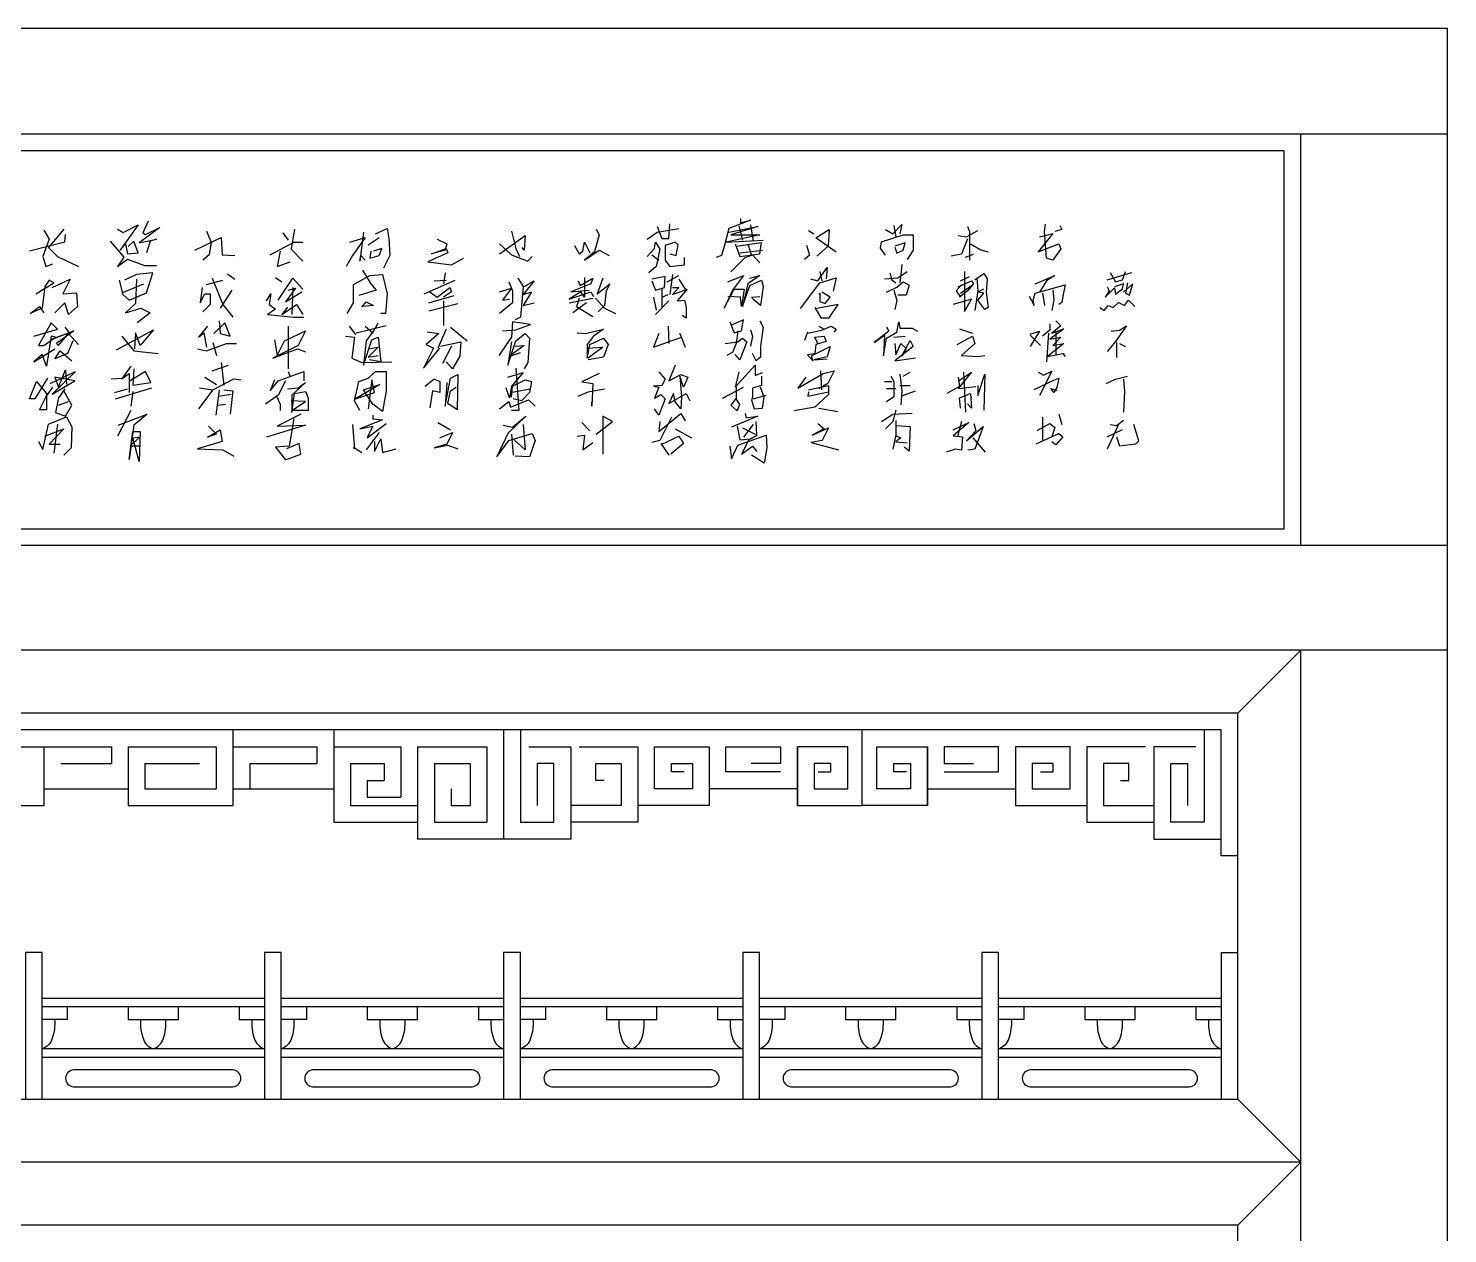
# Model space of a CAD drawing. Extents: x 1185 to 5185, y 570 to 4070.
# Drawn here: x 3776 to 5185, y 2874 to 4070 of the extents above; entities that cross this region are included whole.
import ezdxf

# ---------------------------------------------------------------- set-up
doc = ezdxf.new("R2010")
doc.units = 0
doc.header["$MEASUREMENT"] = 0
for name, color, linetype in [('3', 3, 'CONTINUOUS'), ('4', 4, 'CONTINUOUS'), ('7', 7, 'CONTINUOUS')]:
    doc.layers.add(name, color=color, linetype=linetype)

msp = doc.modelspace()

# ---------------------------------------------------------------- linework, layer by layer
at = {"layer": '3'}
for p, q in [((3978.7, 3374), (3978.7, 3299)), ((4078.7, 3374), (4078.7, 3282.4)), ((4247.4, 3374), (4247.4, 3265.7)), ((3732.9, 3357.3), (3857.9, 3357.3)), ((3857.9, 3357.3), (3857.9, 3340.7)), ((3874.5, 3357.3), (3874.5, 3299)), ((3874.5, 3357.3), (3962, 3357.3)), ((3962, 3357.3), (3962, 3315.7)), ((3978.7, 3357.3), (4062, 3357.3)), ((4062, 3357.3), (4062, 3340.7)), ((4078.7, 3357.3), (4145.3, 3357.3)), ((4145.3, 3357.3), (4145.3, 3307.3)), ((4162, 3357.3), (4230.8, 3357.3)), ((4162, 3357.3), (4162, 3265.7)), ((4230.8, 3357.3), (4230.8, 3282.4)), ((4397.4, 3357.3), (4451.6, 3357.3)), ((4397.4, 3315.7), (4397.4, 3357.3)), ((4451.6, 3357.3), (4451.6, 3299)), ((4755.7, 3357.3), (4755.7, 3299)), ((4809.9, 3357.3), (4755.7, 3357.3)), ((4809.9, 3315.7), (4809.9, 3357.3)), ((3807.9, 3340.7), (3857.9, 3340.7)), ((3891.2, 3340.7), (3891.2, 3315.7)), ((3891.2, 3340.7), (3945.4, 3340.7)), ((3995.4, 3340.7), (4062, 3340.7)), ((3995.4, 3340.7), (3995.4, 3315.7)), ((4095.3, 3340.7), (4095.3, 3299)), ((4095.3, 3340.7), (4128.7, 3340.7)), ((4128.7, 3340.7), (4128.7, 3324)), ((4178.7, 3340.7), (4214.1, 3340.7)), ((4178.7, 3340.7), (4178.7, 3282.4)), ((4214.1, 3340.7), (4214.1, 3299)), ((4414.1, 3340.7), (4434.9, 3340.7)), ((4414.1, 3332.3), (4414.1, 3340.7)), ((4434.9, 3340.7), (4434.9, 3315.7)), ((4772.4, 3340.7), (4772.4, 3315.7)), ((4793.2, 3340.7), (4772.4, 3340.7)), ((4793.2, 3332.3), (4793.2, 3340.7)), ((4426.6, 3332.3), (4414.1, 3332.3)), ((4780.7, 3332.3), (4793.2, 3332.3)), ((3791.2, 3315.7), (3874.5, 3315.7)), ((3891.2, 3315.7), (3962, 3315.7)), ((3978.7, 3315.7), (4078.7, 3315.7)), ((4112, 3324), (4112, 3307.3)), ((4112, 3324), (4128.7, 3324)), ((4195.3, 3315.7), (4195.3, 3299)), ((4434.9, 3315.7), (4397.4, 3315.7)), ((4539.1, 3315.7), (4451.6, 3315.7)), ((4668.2, 3315.7), (4755.7, 3315.7)), ((4772.4, 3315.7), (4809.9, 3315.7)), ((3874.5, 3299), (3978.7, 3299)), ((4095.3, 3299), (4162, 3299)), ((4112, 3307.3), (4145.3, 3307.3)), ((4195.3, 3299), (4214.1, 3299)), ((4451.6, 3299), (4380.7, 3299)), ((4755.7, 3299), (4826.5, 3299)), ((4178.7, 3282.4), (4230.8, 3282.4)), ((4009.9, 3099), (3789.1, 3099)), ((4247.4, 3099), (4026.6, 3099)), ((4484.9, 3099), (4264.1, 3099)), ((4722.4, 3099), (4501.6, 3099)), ((4959.9, 3099), (4739, 3099)), ((4009.9, 3057.4), (3789.1, 3057.4)), ((4009.9, 3049), (3789.1, 3049)), ((4247.4, 3057.4), (4026.6, 3057.4)), ((4247.4, 3049), (4026.6, 3049)), ((4484.9, 3057.4), (4264.1, 3057.4)), ((4484.9, 3049), (4264.1, 3049)), ((4722.4, 3057.4), (4501.6, 3057.4)), ((4722.4, 3049), (4501.6, 3049)), ((4959.9, 3057.4), (4739, 3057.4)), ((4959.9, 3049), (4739, 3049))]:
    msp.add_line(p, q, dxfattribs=at)
msp.add_lwpolyline([(1347.6, 3573.8), (5022.4, 3573.8), (5022.4, 3948.8), (1347.6, 3948.8)], close=True, dxfattribs=at)
for points in [[(3894.5, 3879.2), (3889.1, 3867.5), (3891.8, 3865.7), (3906.2, 3872.9), (3885.5, 3857.6), (3902.6, 3861.2), (3896.3, 3859.4), (3892.7, 3847.7)], [(4399.9, 3873.7), (4404.4, 3862), (4411.6, 3862), (4412.5, 3876.4)], [(4482.8, 3881.8), (4482.8, 3877.3), (4492.7, 3880), (4471, 3871.9), (4466.5, 3853.9), (4463.8, 3844.9), (4458.4, 3843.1)], [(4626.7, 3870.7), (4633.9, 3866.6), (4643, 3875.8), (4641, 3866.6)], [(4779.5, 3863.7), (4792.7, 3866.8), (4778.4, 3848.5), (4798.8, 3856.6), (4800.9, 3851.5), (4792.7, 3840.3), (4786.6, 3842.3), (4784.6, 3868.8), (4785.6, 3876)], [(3776.5, 3849.5), (3811.6, 3858.5), (3812.5, 3865.7)], [(3790.9, 3870.2), (3796.3, 3861.2), (3790, 3844.1), (3792.7, 3834.2), (3799.9, 3836.9)], [(3810.7, 3871.1), (3795.4, 3853.1), (3804.4, 3844.1), (3825.2, 3834.2)], [(3863.9, 3871.1), (3870.2, 3867.5)], [(3871.1, 3868.4), (3884.6, 3875.6), (3866.6, 3850.4), (3872, 3856.7), (3873.8, 3846.8), (3884.6, 3847.7), (3880.1, 3859.4), (3874.7, 3854)], [(3940.8, 3850.3), (3966.9, 3862.9), (3967.8, 3845.8), (3980.4, 3844.9)], [(3952.5, 3869.2), (3957, 3858.4), (3955.2, 3845.8), (3948.9, 3840.4)], [(4028.2, 3867.4), (4033.6, 3860.2)], [(4039.9, 3871), (4036.3, 3851.2), (4048, 3839.5)], [(4094.8, 3858.4), (4110.1, 3862.9), (4097.5, 3844.9), (4091.2, 3834.1)], [(4108.3, 3868.3), (4104.7, 3839.5), (4105.6, 3844.9), (4110.1, 3840.4)], [(4112.8, 3855.7), (4123.7, 3862.9)], [(4120.1, 3866.5), (4131.8, 3871.9), (4133.6, 3862), (4134.5, 3844.9), (4128.2, 3832.3)], [(4243.5, 3846.7), (4268.7, 3864.7), (4267.8, 3850.3), (4266, 3853)], [(4255.2, 3869.2), (4259.7, 3852.1), (4263.3, 3844)], [(4339.5, 3871), (4342.2, 3865.6), (4337.7, 3848.5), (4327.8, 3840.4), (4342.2, 3850.3), (4352.1, 3844.9)], [(4390, 3861.1), (4399.9, 3868.3), (4421.5, 3871.9)], [(4471, 3868.3), (4499.9, 3873.7), (4472.9, 3865.6), (4501.7, 3865.6), (4468.3, 3858.4), (4505.3, 3860.2)], [(4481, 3874.6), (4484.6, 3860.2)], [(4492.7, 3875.5), (4495.4, 3859.3)], [(4550.3, 3869.7), (4555.4, 3866.6)], [(4577.8, 3848.3), (4557.4, 3862.6), (4570.7, 3870.7), (4569.7, 3854.4), (4558.4, 3844.2)], [(4626.7, 3845.3), (4621.6, 3852.4), (4622.7, 3858.5), (4644.1, 3865.6), (4654.2, 3865.6), (4654.2, 3850.3), (4648.1, 3841.2)], [(4634.9, 3874.8), (4636.9, 3863.6)], [(4708.1, 3861.7), (4702, 3846.4), (4691.8, 3844.4)], [(4698.9, 3864.7), (4707.1, 3863.7), (4718.3, 3869.8)], [(4708.1, 3873.9), (4710.2, 3868.8), (4710.2, 3840.3)], [(4799.8, 3874.9), (4801.9, 3870.9), (4794.7, 3868.8)], [(3856.7, 3859.4), (3870.2, 3843.2), (3863.9, 3834.2), (3873.8, 3841.4), (3890.9, 3835.1), (3902.6, 3835.1)], [(4015.5, 3845.8), (4039, 3858.4), (4048, 3858.4)], [(4025.4, 3849.4), (4022.7, 3834.1), (4035.4, 3838.6)], [(4115.6, 3849.4), (4114.7, 3842.2), (4123.7, 3844.9), (4126.4, 3852.1), (4118.3, 3849.4)], [(4181.3, 3861.1), (4191.2, 3856.6), (4189.4, 3850.3), (4175.9, 3846.7), (4190.3, 3852.1), (4192.1, 3847.6), (4172.3, 3838.6), (4195.7, 3835.9), (4207.5, 3842.2)], [(4243.5, 3856.6), (4255.2, 3845.8), (4271.4, 3839.5), (4275.9, 3844)], [(4317.9, 3854.8), (4322.4, 3846.7), (4326, 3849.4), (4327.8, 3858.4), (4333.2, 3847.6)], [(4390, 3844), (4397.2, 3852.1), (4398.1, 3858.4), (4402.6, 3851.2), (4399, 3834.1), (4391.8, 3827.8)], [(4412.5, 3846.7), (4418.8, 3844.9), (4420.6, 3855.7), (4417.9, 3858.4), (4408, 3854.8), (4408, 3840.4), (4412.5, 3834.1), (4426.9, 3835.9), (4426.9, 3843.1)], [(4477.4, 3856.6), (4481.9, 3844), (4501.7, 3846.7), (4503.5, 3857.5), (4478.3, 3853.9)], [(4481.9, 3847.6), (4504.4, 3850.3)], [(4490, 3856.6), (4493.6, 3844.9)], [(4548.3, 3855.4), (4551.3, 3845.3), (4546.2, 3841.2)], [(4635.9, 3853.4), (4637.9, 3847.3), (4644.1, 3850.3), (4646.1, 3857.5), (4635.9, 3854.4)], [(4711.2, 3856.6), (4721.4, 3850.5), (4728.5, 3848.5)], [(4394.5, 3845.8), (4401.7, 3840.4)], [(4472.9, 3828.7), (4487.3, 3843.1), (4494.5, 3845.8), (4501.7, 3837.7)], [(4643, 3836.1), (4642, 3825.9), (4641, 3817.8)], [(4706.1, 3843.4), (4714.2, 3846.4)], [(3782.8, 3807.1), (3800.8, 3817.9), (3796.3, 3820.6), (3791.8, 3814.3), (3789.1, 3792.7), (3777.4, 3787.3), (3786.4, 3794.5), (3790.9, 3788.2)], [(3799, 3813.4), (3817, 3821.5), (3809.8, 3807.1), (3823.3, 3808), (3824.3, 3794.5), (3815.2, 3786.4), (3811.6, 3798.1), (3801.7, 3788.2)], [(3865.7, 3820.6), (3869.3, 3806.2), (3875.6, 3800.8), (3892.7, 3808), (3899, 3827.8), (3882.8, 3826), (3871.1, 3820.6)], [(3882.8, 3821.5), (3881.9, 3797.2), (3872, 3788.2), (3887.3, 3792.7), (3896.3, 3788.2), (3883.7, 3778.3)], [(3952.5, 3816.1), (3968.7, 3820.6)], [(3957.9, 3822.4), (3968.7, 3796.3), (3978.6, 3783.7)], [(3973.2, 3826.9), (3980.4, 3821.5)], [(4020.9, 3823.3), (4027.3, 3818.8)], [(4023.6, 3800.8), (4038.1, 3822.4), (4048, 3811.6)], [(4092.1, 3787.3), (4098.4, 3798.1), (4098.4, 3816.1), (4114.7, 3825.1), (4127.3, 3826), (4131.8, 3807.1), (4130, 3787.3), (4125.5, 3787.3)], [(4107.4, 3830.5), (4115.6, 3817), (4121, 3810.7), (4103.8, 3805.3)], [(4168.7, 3807.1), (4199.3, 3820.6)], [(4178.6, 3819.7), (4190.3, 3820.6)], [(4189.4, 3827.8), (4187.6, 3817)], [(4261.5, 3822.4), (4266.9, 3814.3), (4264.2, 3783.7), (4258.8, 3781)], [(4267.8, 3814.3), (4277.7, 3819.7), (4266.9, 3806.2), (4275, 3808.9), (4266.9, 3795.4), (4277.7, 3798.1)], [(4327.8, 3823.3), (4327.8, 3803.5), (4324.2, 3808.9), (4312.5, 3801.7), (4334.1, 3808.9), (4336.8, 3804.4)], [(4321.5, 3819.7), (4323.3, 3815.2), (4335.9, 3822.4), (4334.1, 3817), (4314.3, 3808.9), (4332.3, 3810.7)], [(4345.8, 3822.4), (4340.4, 3807.1), (4353, 3817), (4349.4, 3809.8), (4347.6, 3795.4), (4341.3, 3789.1)], [(4394.5, 3819.7), (4398.1, 3810.7), (4407.1, 3813.4), (4408, 3824.2), (4394.5, 3821.5)], [(4409.8, 3818.8), (4421.5, 3825.1)], [(4415.2, 3826), (4412.5, 3806.2)], [(4421.5, 3821.5), (4427.8, 3811.6)], [(4470.1, 3818.8), (4485.5, 3825.1), (4474.7, 3810.7), (4466.5, 3792.7), (4476.5, 3811.6), (4486.4, 3811.6), (4483.7, 3794.5), (4482.8, 3803.5), (4470.1, 3804.4)], [(4491.8, 3822.4), (4501.7, 3825.1), (4490, 3817), (4484.6, 3794.5), (4491.8, 3815.2), (4503.5, 3820.6), (4505.3, 3814.3), (4502.6, 3795.4), (4496.3, 3800.8), (4493.6, 3803.5), (4501.7, 3804.4)], [(4542.1, 3792.3), (4561.5, 3817.8), (4577.8, 3822.9), (4574.8, 3809.6)], [(4552.3, 3821.8), (4559.5, 3819.8), (4568.6, 3833), (4567.6, 3821.8)], [(4561.5, 3829), (4563.5, 3819.8)], [(4625.7, 3821.8), (4639, 3822.9), (4648.1, 3829)], [(4630.8, 3827.9), (4632.8, 3820.8), (4636.9, 3817.8)], [(4705.1, 3829.1), (4705.1, 3789.4), (4712.2, 3801.6), (4693.8, 3796.5)], [(4698.9, 3813.8), (4712.2, 3819.9), (4714.2, 3816.9), (4708.1, 3809.8), (4700, 3803.6)], [(4701, 3819.9), (4710.2, 3824)], [(4715.3, 3821), (4724.4, 3827.1), (4727.5, 3822), (4726.5, 3808.7), (4728.5, 3793.5), (4725.4, 3791.4), (4718.3, 3800.6), (4724.4, 3807.7), (4718.3, 3808.7), (4724.4, 3811.8)], [(4717.3, 3823), (4718.3, 3809.8), (4715.3, 3790.4)], [(4775.4, 3816.9), (4794.7, 3825), (4786.6, 3819.9), (4779.5, 3808.7)], [(4846.7, 3821), (4871.2, 3828.1)], [(4849.8, 3828.1), (4854.9, 3818.9), (4862, 3821), (4865.1, 3829.1)], [(3868.4, 3808), (3890, 3817)], [(3948, 3813.4), (3946.2, 3798.1), (3950.7, 3807.1), (3956.1, 3807.1), (3956.1, 3796.3), (3948.9, 3789.1)], [(3977.7, 3810.7), (3966, 3792.7)], [(4011.9, 3799.9), (4016.4, 3807.1), (4014.6, 3796.3), (4020.9, 3791.8), (4012.8, 3786.4), (4039, 3783.7), (4048.9, 3783.7)], [(4033.6, 3810.7), (4040.8, 3812.5), (4030.9, 3799), (4047.1, 3808.9)], [(4038.1, 3813.4), (4037.2, 3786.4)], [(4173.2, 3798.1), (4198.4, 3805.3)], [(4174.1, 3808.9), (4181.3, 3803.5), (4193.9, 3813.4), (4195.7, 3808.9), (4187.6, 3803.5)], [(4252.5, 3818.8), (4256.1, 3809.8), (4256.1, 3798.1), (4243.5, 3787.3)], [(4243.5, 3808.9), (4255.2, 3812.5), (4246.2, 3800.8), (4253.4, 3801.7)], [(4404.4, 3811.6), (4404.4, 3792.7)], [(4404.4, 3803.5), (4410.7, 3806.2)], [(4415.2, 3813.4), (4421.5, 3813.4), (4415.2, 3806.2), (4429.6, 3811.6), (4419.7, 3799.9), (4426.9, 3800.8), (4428.7, 3793.6), (4428.7, 3782.8), (4425.1, 3785.5)], [(4560.5, 3806.6), (4561.5, 3807.6), (4561.5, 3799.4), (4566.6, 3797.4), (4571.7, 3803.5), (4563.5, 3808.6)], [(4627.7, 3808.6), (4637.9, 3813.7), (4644.1, 3818.8), (4650.2, 3815.7), (4647.1, 3805.5), (4639, 3805.5)], [(4634.9, 3810.6), (4637.9, 3800.4), (4635.9, 3791.3)], [(4702, 3815.9), (4696.9, 3809.8), (4701, 3803.6)], [(4701, 3807.7), (4713.2, 3815.9)], [(4769.3, 3804.7), (4774.4, 3795.5), (4773.3, 3800.6), (4775.4, 3807.7), (4804.9, 3815.9), (4802.9, 3804.7), (4801.9, 3798.5), (4798.8, 3796.5)], [(4782.5, 3807.7), (4784.6, 3795.5)], [(4792.7, 3810.8), (4793.7, 3800.6), (4791.7, 3790.4)], [(4846.7, 3813.8), (4848.8, 3809.8), (4844.7, 3803.6), (4853.9, 3812.8), (4854.9, 3806.7), (4862, 3811.8), (4863, 3816.9), (4853.9, 3813.8)], [(4867.1, 3817.9), (4865.1, 3807.7), (4869.1, 3805.7), (4872.2, 3816.9), (4863, 3808.7)], [(4032.7, 3793.6), (4027.3, 3786.4), (4041.7, 3796.3)], [(4041.7, 3796.3), (4048, 3786.4)], [(4106.5, 3793.6), (4111, 3799), (4118.3, 3795.4), (4107.4, 3794.5)], [(4173.2, 3790), (4202.1, 3797.2)], [(4187.6, 3799.9), (4187.6, 3775.6)], [(4312.5, 3798.1), (4335.9, 3802.6)], [(4329.6, 3798.1), (4316.1, 3788.2)], [(4322.4, 3802.6), (4319.7, 3794.5), (4335.9, 3784.6)], [(4338.6, 3802.6), (4347.6, 3792.7), (4358.4, 3787.3)], [(4396.3, 3803.5), (4399, 3790.9)], [(4398.1, 3786.4), (4411.6, 3799.9)], [(4556.4, 3793.3), (4562.5, 3783.1), (4570.7, 3783.1), (4579.8, 3796.4), (4558.4, 3792.3)], [(4839.6, 3793.5), (4843.7, 3790.4), (4847.7, 3795.5), (4852.8, 3793.5), (4857.9, 3798.5), (4864.1, 3795.5), (4868.1, 3800.6), (4874.2, 3794.5)], [(3781, 3764.8), (3804.4, 3772), (3798.1, 3778.3), (3785.5, 3755.8), (3790.9, 3755.8), (3802.6, 3763.9), (3798.1, 3764.8), (3793.6, 3735.1), (3789.1, 3746.8), (3781, 3739.6), (3801.7, 3752.2)], [(3965.1, 3780.1), (3966, 3767.5), (3975.9, 3764.8), (3970.5, 3778.3), (3959.7, 3767.5)], [(4110.1, 3774.7), (4117.4, 3768.4), (4122.8, 3778.3)], [(4246.2, 3770.2), (4259.7, 3771.1), (4274.1, 3776.5), (4256.1, 3779.2), (4255.2, 3763.9), (4242.6, 3745.9)], [(4472, 3779.2), (4476.5, 3768.4), (4483.7, 3770.2), (4485.5, 3781), (4472.9, 3775.6)], [(4501.7, 3780.1), (4505.3, 3773.8), (4502.6, 3754.9), (4502.6, 3744.1), (4498.1, 3740.5), (4494.5, 3747.7)], [(4627.7, 3774), (4629.8, 3769.9), (4615.5, 3758.7), (4625.7, 3765.8), (4624.7, 3745.4), (4627.7, 3762.8), (4637.9, 3768.9), (4640, 3779.1), (4641, 3772.9), (4653.2, 3772.9), (4658.3, 3769.9)], [(4789.7, 3777.2), (4789.7, 3771), (4782.5, 3764.9)], [(4795.8, 3780.2), (4800.9, 3775.1), (4791.7, 3768), (4803.9, 3772.1), (4789.7, 3761.9), (4800.9, 3763.9), (4792.7, 3755.8), (4803.9, 3757.8), (4787.6, 3744.6), (4802.9, 3747.6), (4804.9, 3744.6)], [(3811.6, 3773.8), (3816.1, 3768.4), (3799, 3762.1), (3820.6, 3770.2), (3803.5, 3757.6), (3805.3, 3755.8), (3815.2, 3767.5), (3825.2, 3756.7)], [(3863, 3751.3), (3899.9, 3771.1), (3886.4, 3755.8), (3881.9, 3768.4), (3881, 3752.2)], [(3868.4, 3764.8), (3880.1, 3750.4), (3904.4, 3747.7)], [(3953.4, 3774.7), (3944.4, 3763.9), (3949.8, 3768.4), (3952.5, 3754)], [(4020, 3761.2), (4022.7, 3745.9), (4030, 3760.3), (4050.7, 3770.2), (4043.5, 3755.8), (4018.2, 3743.2), (4042.6, 3752.2), (4050.7, 3749.5)], [(4033.6, 3774.7), (4033.6, 3732.4)], [(4090.3, 3764.8), (4099.3, 3763.9), (4096.6, 3743.2), (4106.5, 3738.7), (4136.3, 3739.6)], [(4093.9, 3774.7), (4100.2, 3766.6)], [(4101.1, 3768.4), (4130.9, 3775.6)], [(4118.3, 3770.2), (4111, 3760.3), (4108.3, 3736), (4116.5, 3761.2), (4122.8, 3763.9), (4125.5, 3739.6), (4113.8, 3741.4)], [(4171.4, 3769.3), (4183.1, 3767.5), (4170.5, 3756.7), (4177.7, 3753.1), (4167.8, 3733.3), (4184, 3753.1)], [(4190.3, 3772), (4182.2, 3753.1)], [(4194.8, 3773.8), (4211.1, 3760.3)], [(4255.2, 3759.4), (4251.6, 3736), (4259.7, 3760.3), (4268.7, 3767.5), (4273.2, 3763), (4271.4, 3738.7), (4267.8, 3732.4)], [(4320.6, 3768.4), (4328.7, 3767.5), (4346.7, 3772), (4336.8, 3764.8), (4330.5, 3756.7), (4330.5, 3743.2), (4333.2, 3756.7), (4346.7, 3763), (4351.2, 3756.7), (4346.7, 3744.1), (4331.4, 3741.4)], [(4401.7, 3767.5), (4396.3, 3754), (4424.2, 3763.9), (4422.4, 3767.5), (4427.8, 3754)], [(4410.7, 3774.7), (4411.6, 3757.6)], [(4467.4, 3757.6), (4480.1, 3759.4), (4484.6, 3763), (4489.1, 3759.4), (4481.9, 3741.4), (4477.4, 3746.8)], [(4480.1, 3770.2), (4478.3, 3757.6), (4474.7, 3748.6), (4469.2, 3745.9)], [(4492.7, 3771.1), (4494.5, 3764.8), (4492.7, 3754.9)], [(4549.3, 3768.9), (4546.2, 3760.7)], [(4549.3, 3767.9), (4563.5, 3770.9), (4572.7, 3775), (4577.8, 3771.9), (4575.8, 3768.9)], [(4559.5, 3757.7), (4556.4, 3763.8), (4565.6, 3764.8), (4567.6, 3759.7), (4557.4, 3756.7), (4556.4, 3747.5), (4549.3, 3746.5), (4554.4, 3740.4), (4553.3, 3745.4), (4571.7, 3754.6), (4568.6, 3744.4), (4555.4, 3741.4), (4568.6, 3742.4)], [(4560.5, 3775), (4565.6, 3771.9)], [(4634.9, 3763.8), (4646.1, 3764.8)], [(4697.9, 3756.8), (4713.2, 3764.9), (4715.3, 3757.8), (4702, 3745.6), (4718.3, 3744.6), (4725.4, 3745.6)], [(4700, 3772.1), (4713.2, 3768)], [(4770.3, 3767), (4779.5, 3770), (4770.3, 3754.8)], [(4770.3, 3766), (4780.5, 3755.8)], [(4788.6, 3768), (4786.6, 3739.5)], [(4795.8, 3770), (4795.8, 3745.6)], [(4850.8, 3770), (4859, 3771), (4866.1, 3775.1), (4854.9, 3759.8), (4846.7, 3749.7)], [(3819.7, 3760.3), (3814.3, 3747.7), (3801.7, 3742.3), (3807.1, 3750.4), (3818.8, 3740.5)], [(3943.5, 3752.2), (3952.5, 3750.4), (3972.3, 3757.6), (3982.2, 3757.6)], [(3958.8, 3758.5), (3962.4, 3745.9)], [(4112.8, 3752.2), (4122.8, 3754), (4112.8, 3744.1), (4122.8, 3745.9)], [(4184.9, 3754.9), (4204.8, 3759.4), (4203.9, 3745), (4196.6, 3732.4), (4190.3, 3739.6)], [(4195.7, 3754.9), (4186.7, 3737.8)], [(4258.8, 3754.9), (4267.8, 3755.8), (4253.4, 3745), (4264.2, 3748.6)], [(4330.5, 3753.1), (4345.8, 3754), (4331.4, 3743.2)], [(4635.9, 3757.7), (4636.9, 3746.5), (4642, 3757.7), (4647.1, 3752.6), (4643, 3745.4), (4651.2, 3760.7), (4654.2, 3754.6), (4635.9, 3740.4), (4656.3, 3743.4)], [(4855.9, 3758.8), (4855.9, 3743.6)], [(4859, 3757.8), (4865.1, 3754.8)], [(3877.4, 3735.1), (3868.4, 3722.5), (3875.6, 3727.9), (3875.6, 3709)], [(3957.9, 3730.6), (3974.1, 3736)], [(3966.9, 3738.7), (3969.6, 3716.2)], [(4417.9, 3736), (4411.6, 3720.6), (4423.3, 3726.9), (4430.5, 3724.2), (4426, 3714.3), (4422.4, 3725.1), (4424.2, 3704.4), (4423.3, 3692.7), (4417.9, 3699.9), (4416.1, 3708), (4411.6, 3698.1), (4428.7, 3708), (4432.3, 3700.8)], [(4481, 3729.6), (4477.4, 3714.3), (4497.2, 3736), (4497.2, 3726), (4504.4, 3728.7)], [(3794.5, 3723.4), (3781.9, 3702.7), (3776.5, 3702.7), (3783.7, 3719.8), (3793.6, 3708.1), (3793.6, 3691.9), (3786.4, 3691.9), (3792.7, 3704.5), (3799.9, 3714.4)], [(3797.2, 3718), (3822.4, 3729.7), (3799, 3707.2), (3821.5, 3720.7), (3801.7, 3724.3), (3805.3, 3714.4), (3812.5, 3731.5), (3813.4, 3717.1)], [(3857.6, 3722.5), (3869.3, 3723.4)], [(3880.1, 3732.4), (3879.2, 3716.2), (3897.2, 3718.9), (3891.8, 3729.7), (3875.6, 3719.8)], [(3945.3, 3713.5), (3958.8, 3711.7), (3979.5, 3722.5), (3986.7, 3721.6)], [(3950.7, 3724.3), (3962.4, 3717.1)], [(4030.9, 3720.7), (4023.6, 3706.3), (4011, 3697.3)], [(4020, 3721.6), (4015.5, 3710.8), (4023.6, 3720.7), (4048.9, 3729.7), (4048.9, 3720.7)], [(4033.6, 3729.7), (4035.4, 3725.2)], [(4104.7, 3691), (4099.3, 3700.9), (4103.8, 3719.8), (4112.8, 3723.4), (4120.1, 3729.7), (4130.9, 3729.7), (4130.9, 3710.8), (4127.3, 3690.1), (4117.4, 3697.3), (4108.3, 3711.7), (4124.6, 3717.1), (4100.2, 3702.7), (4119.2, 3709), (4116.5, 3721.6), (4112.8, 3692.8)], [(4169.6, 3715.3), (4178.6, 3722.5), (4184, 3719.8), (4184, 3709), (4176.8, 3710.8), (4174.1, 3693.7)], [(4191.2, 3718.9), (4189.4, 3695.5), (4194.8, 3723.4), (4202.1, 3727), (4201.2, 3691.9), (4192.1, 3698.2), (4194.8, 3710.8), (4200.3, 3714.4)], [(4251.6, 3724.3), (4266.9, 3728.8), (4255.2, 3715.3), (4253.4, 3703.6), (4249.8, 3713.5)], [(4259.7, 3733.3), (4262.4, 3691), (4255.2, 3691)], [(4255.2, 3704.5), (4256.1, 3715.3), (4268.7, 3721.6), (4275, 3719.8), (4273.2, 3709), (4265.1, 3700.9), (4257, 3702.7)], [(4342.2, 3727.8), (4325.1, 3719.7), (4335.9, 3717.9), (4335, 3695.4), (4335, 3699.9)], [(4401.7, 3729.6), (4408, 3722.4), (4404.4, 3716.1), (4396.3, 3715.2), (4401.7, 3714.3), (4397.2, 3703.5), (4403.5, 3707.1), (4408, 3702.6), (4401.7, 3686.4), (4397.2, 3692.7)], [(4503.5, 3725.1), (4503.5, 3716.1), (4494.5, 3713.4), (4494.5, 3704.4), (4493.6, 3701.7), (4496.3, 3692.7), (4504.4, 3693.6), (4506.2, 3704.4), (4502.6, 3714.3)], [(4547.6, 3724.2), (4539.5, 3713.4), (4564.8, 3727.8), (4575.6, 3730.5), (4569.3, 3717.9), (4560.3, 3712.5)], [(4562.1, 3730.5), (4563, 3711.6)], [(4631.8, 3725.1), (4634.9, 3720), (4634.9, 3704.7), (4627.7, 3699.6)], [(4641, 3727.1), (4643, 3710.8), (4642, 3696.6)], [(4644.1, 3725.1), (4651.2, 3729.2)], [(4698.9, 3724.2), (4700, 3715), (4687.7, 3707.9)], [(4700, 3721.1), (4712.2, 3729.3), (4698.9, 3713), (4716.3, 3715)], [(4704, 3729.3), (4706.1, 3689.6)], [(4718.3, 3716.1), (4718.3, 3705.9), (4725.4, 3727.3), (4724.4, 3691.6)], [(4774.4, 3712), (4793.7, 3721.1), (4798.8, 3723.2), (4796.8, 3714), (4793.7, 3708.9), (4790.7, 3713), (4796.8, 3711)], [(4778.4, 3729.3), (4783.5, 3726.2), (4791.7, 3730.3), (4779.5, 3705.9)], [(4845.7, 3718.1), (4854.9, 3722.2), (4867.1, 3725.2)], [(4863, 3722.2), (4864.1, 3709.9), (4863, 3689.6)], [(3811.6, 3712.6), (3805.3, 3703.6), (3802.6, 3689.2), (3812.5, 3685.6), (3818.8, 3696.4), (3810.7, 3710.8)], [(3861.2, 3709), (3873.8, 3712.6)], [(3862.1, 3702.7), (3898.1, 3713.5)], [(3879.2, 3709.9), (3877.4, 3695.5)], [(3958.8, 3711.7), (3944.4, 3692.8)], [(3965.1, 3711.7), (3961.5, 3686.5)], [(3964.2, 3705.4), (3976.8, 3707.2)], [(3969.6, 3711.7), (3978.6, 3710.8), (3975.9, 3687.4)], [(4032.7, 3712.6), (4043.5, 3713.5), (4050.7, 3718.9), (4037.2, 3706.3), (4037.2, 3689.2), (4039.9, 3708.1), (4050.7, 3709.9), (4053.4, 3703.6), (4053.4, 3691), (4037.2, 3691), (4050.7, 3700), (4036.3, 3700.9)], [(4254.3, 3709), (4274.1, 3712.6)], [(4321.5, 3705.3), (4331.4, 3709.8), (4347.6, 3712.5)], [(4464.7, 3703.5), (4485.5, 3714.3)], [(4478.3, 3714.3), (4478.3, 3703.5), (4472.9, 3696.3), (4479.2, 3690.9), (4481.9, 3697.2), (4478.3, 3702.6)], [(4550.3, 3711.6), (4570.2, 3716.1), (4570.2, 3707.1), (4556.6, 3694.5), (4535.9, 3690.9)], [(4550.3, 3709.8), (4549.4, 3705.3), (4570.2, 3709.8)], [(4625.7, 3720), (4632.8, 3720)], [(4627.7, 3712.9), (4636.9, 3712.9)], [(4641, 3715.9), (4651.2, 3715.9)], [(4643, 3705.7), (4656.3, 3710.8)], [(4701, 3693.6), (4700, 3703.8), (4711.2, 3707.9), (4712.2, 3693.6), (4708.1, 3697.7)], [(3805.3, 3696.4), (3815.2, 3700)], [(3963.3, 3696.4), (3971.4, 3697.3)], [(4021.8, 3705.4), (4025.4, 3697.3), (4025.4, 3691)], [(4243.5, 3692.8), (4252.5, 3700), (4254.3, 3694.6), (4272.3, 3701.8), (4278.6, 3695.5)], [(4495.4, 3702.6), (4508, 3706.2)], [(4560.3, 3693.6), (4579.2, 3690)], [(3785.5, 3660.4), (3790, 3652.3), (3795.4, 3677.5), (3813.4, 3684.7), (3818.8, 3674.8), (3817.9, 3654.1), (3810.7, 3646.9)], [(3877.4, 3691), (3863.9, 3665.8)], [(3864.8, 3676.6), (3893.6, 3687.4), (3880.1, 3676.6), (3875.6, 3642.4), (3879.2, 3670.3), (3886.4, 3670.3), (3885.5, 3640.6), (3879.2, 3664), (3886.4, 3664.9), (3876.5, 3655.9), (3886.4, 3655.9)], [(4046.2, 3687.4), (4022.7, 3675.6), (4050.7, 3676.5), (4011.9, 3664.8)], [(4039, 3682.9), (4034.5, 3655.8), (4020.9, 3654.9), (4030.9, 3642.3), (4046.2, 3647.7), (4044.4, 3658.5), (4031.8, 3653.1)], [(4117.4, 3686.5), (4117.4, 3682.9), (4127.3, 3681.9), (4104.7, 3672.9), (4117.4, 3675.6), (4111.9, 3663.9), (4130.9, 3678.3)], [(4182.2, 3679.2), (4194.8, 3672)], [(4247.1, 3676.5), (4256.1, 3674.7), (4269.6, 3685.6), (4251.6, 3668.4), (4240.8, 3645), (4252.5, 3661.2), (4275.9, 3668.4), (4278.6, 3661.2), (4273.2, 3645), (4258.8, 3645.9)], [(4325.1, 3679.2), (4333.2, 3671.1)], [(4339.5, 3667.5), (4355.7, 3680.1), (4345.8, 3685.5), (4345.8, 3647.7)], [(4414.3, 3684.6), (4402.6, 3661.2), (4394.5, 3659.4)], [(4402.6, 3680.1), (4401.7, 3670.2), (4423.3, 3688.2), (4427.8, 3681)], [(4487.3, 3688.2), (4488.2, 3683.7), (4499.9, 3685.5), (4473.8, 3674.7)], [(4479.2, 3675.6), (4481.9, 3662.1), (4492.7, 3663), (4499, 3666.6), (4498.1, 3680.1)], [(4622.7, 3680.3), (4633.9, 3687.4), (4653.2, 3688.4)], [(4636.9, 3691.5), (4633.9, 3680.3), (4626.7, 3673.1)], [(4636.9, 3681.3), (4636.9, 3667), (4633.9, 3652.8)], [(4694, 3672.1), (4709.3, 3679.2), (4694, 3666), (4703.2, 3665), (4702.1, 3651.7), (4696, 3652.8), (4686.9, 3649.7)], [(4702.1, 3680.3), (4698.1, 3665)], [(4777.4, 3671.2), (4789.7, 3678.4), (4794.7, 3674.3), (4791.7, 3665.1)], [(4782.5, 3684.5), (4782.5, 3661.1)], [(4798.8, 3687.5), (4801.9, 3677.4)], [(4849.8, 3677.4), (4855.9, 3676.3), (4863, 3681.4)], [(3791.8, 3665.8), (3810.7, 3673), (3796.3, 3657.7), (3807.1, 3657.7)], [(3804.4, 3677.5), (3800.8, 3648.7)], [(3954.3, 3675.6), (3962.4, 3667.5), (3953.4, 3664.8), (3966, 3672), (3967.8, 3660.3), (3943.5, 3653.1), (3968.7, 3652.2), (3979.5, 3645.9)], [(4097.5, 3677.4), (4099.3, 3653.1), (4098.4, 3654.9), (4106.5, 3649.5)], [(4123.7, 3669.3), (4111, 3652.2)], [(4184, 3663.9), (4196.6, 3669.3), (4191.2, 3657.6), (4178.6, 3654), (4192.1, 3656.7), (4202.1, 3653.1)], [(4255.2, 3667.5), (4257, 3646.8)], [(4266.9, 3677.4), (4268.7, 3652.2), (4257.9, 3662.1)], [(4320.6, 3665.7), (4327.8, 3666.6), (4326, 3652.2), (4335.9, 3659.4)], [(4404.4, 3657.6), (4421.5, 3665.7), (4426, 3658.5), (4413.4, 3647.7)], [(4417.9, 3672.9), (4434.1, 3663.9)], [(4472, 3655.8), (4473.8, 3643.2), (4480.1, 3656.7), (4508, 3666.6), (4508.9, 3654), (4506.2, 3638.7), (4493.6, 3646.8)], [(4484.6, 3673.8), (4497.2, 3667.5)], [(4495.4, 3677.4), (4485.5, 3664.8)], [(4559.4, 3678.3), (4565.7, 3672.9), (4553.9, 3666.6), (4570.2, 3673.8), (4563.9, 3661.2), (4553, 3659.4), (4580.1, 3652.2)], [(4636.9, 3666), (4642, 3664), (4636.9, 3659.9), (4648.1, 3658.9)], [(4637.9, 3676.2), (4651.2, 3675.2), (4650.2, 3650.7), (4645.1, 3654.8)], [(4714.4, 3678.2), (4716.4, 3671.1), (4707.2, 3660.9), (4723.6, 3675.2), (4715.4, 3652.8), (4708.3, 3651.7)], [(4776.4, 3658), (4798.8, 3668.2), (4802.9, 3665.1), (4795.8, 3657), (4791.7, 3660)], [(4857.9, 3677.4), (4846.7, 3652.9)], [(4846.7, 3665.1), (4862, 3672.3)], [(4855.9, 3665.1), (4859, 3656), (4875.3, 3658), (4878.3, 3661.1), (4873.2, 3677.4)], [(4119.2, 3660.3), (4119.2, 3650.4), (4125.5, 3663), (4127.3, 3649.5), (4140.8, 3653.1)], [(4403.5, 3658.5), (4411.6, 3646.8)], [(4490.9, 3662.1), (4483.7, 3647.7), (4494.5, 3655.8), (4499, 3650.4)], [(4713.4, 3664), (4725.6, 3649.7)], [(5039, 3453.2), (4976.5, 3390.7)], [(4264.1, 3374), (4264.1, 3282.4), (4297.4, 3282.4), (4297.4, 3340.7), (4280.7, 3340.7), (4280.7, 3299)], [(4668.2, 3299), (4668.2, 3357.3), (4668.2, 3299), (4603.6, 3299), (4603.6, 3374)], [(4943.2, 3374), (4943.2, 3282.4), (4909.9, 3282.4), (4909.9, 3340.7), (4926.5, 3340.7), (4926.5, 3299)], [(3716.2, 3299), (3791.2, 3299), (3791.2, 3357.3)], [(4272.4, 3357.3), (4314.1, 3357.3), (4314.1, 3265.7), (4247.4, 3265.7)], [(4322.4, 3357.3), (4380.7, 3357.3), (4380.7, 3282.4), (4314.1, 3282.4)], [(4522.4, 3332.3), (4468.2, 3332.3), (4468.2, 3357.3), (4522.4, 3357.3), (4522.4, 3340.7), (4493.2, 3340.7)], [(4539.1, 3299), (4539.1, 3357.3), (4539.1, 3299), (4603.6, 3299), (4603.6, 3365.7)], [(4559.9, 3332.3), (4572.4, 3332.3), (4572.4, 3340.7), (4555.7, 3340.7), (4555.7, 3315.7), (4589.1, 3315.7), (4589.1, 3357.3), (4539.1, 3357.3)], [(4647.4, 3332.3), (4634.9, 3332.3), (4634.9, 3340.7), (4651.6, 3340.7), (4651.6, 3315.7), (4618.2, 3315.7), (4618.2, 3357.3), (4668.2, 3357.3)], [(4684.9, 3332.3), (4739, 3332.3), (4739, 3357.3), (4684.9, 3357.3), (4684.9, 3340.7), (4714, 3340.7)], [(4884.9, 3357.3), (4826.5, 3357.3), (4826.5, 3282.4), (4893.2, 3282.4)], [(4934.9, 3357.3), (4893.2, 3357.3), (4893.2, 3265.7), (4959.9, 3265.7)], [(4347.4, 3324), (4339.1, 3324), (4339.1, 3340.7), (4364.1, 3340.7), (4364.1, 3299), (4314.1, 3299)], [(4859.9, 3324), (4868.2, 3324), (4868.2, 3340.7), (4843.2, 3340.7), (4843.2, 3299), (4893.2, 3299)], [(4078.7, 3282.4), (4162, 3282.4)], [(4247.4, 3265.7), (4162, 3265.7)], [(3814.1, 3099), (3814.1, 3086.5), (3789.1, 3086.5)], [(3874.5, 3099), (3874.5, 3086.5), (3899.5, 3086.5), (3924.5, 3086.5), (3924.5, 3099)], [(3984.9, 3099), (3984.9, 3086.5), (4009.9, 3086.5)], [(4051.6, 3099), (4051.6, 3086.5), (4026.6, 3086.5)], [(4112, 3099), (4112, 3086.5), (4137, 3086.5), (4162, 3086.5), (4162, 3099)], [(4222.4, 3099), (4222.4, 3086.5), (4247.4, 3086.5)], [(4289.1, 3099), (4289.1, 3086.5), (4264.1, 3086.5)], [(4349.5, 3099), (4349.5, 3086.5), (4374.5, 3086.5), (4399.5, 3086.5), (4399.5, 3099)], [(4459.9, 3099), (4459.9, 3086.5), (4484.9, 3086.5)], [(4526.6, 3099), (4526.6, 3086.5), (4501.6, 3086.5)], [(4587, 3099), (4587, 3086.5), (4612, 3086.5), (4637, 3086.5), (4637, 3099)], [(4697.4, 3099), (4697.4, 3086.5), (4722.4, 3086.5)], [(4764, 3099), (4764, 3086.5), (4739, 3086.5)], [(4824.5, 3099), (4824.5, 3086.5), (4849.5, 3086.5), (4874.5, 3086.5), (4874.5, 3099)], [(4934.9, 3099), (4934.9, 3086.5), (4959.9, 3086.5)], [(4976.5, 3007.4), (5039, 2944.9)], [(5039, 2944.9), (4976.5, 2882.4)]]:
    msp.add_lwpolyline(points, dxfattribs=at)
for points in [[(3801.6, 3086.5, -0.101917), (3799.2, 3067.9, -0.244573), (3789.1, 3057.4)], [(3887, 3086.5, 0.101917), (3889.4, 3067.9, 0.244573), (3899.5, 3057.4, 0.244573), (3909.6, 3067.9, 0.101917), (3912, 3086.5)], [(3997.4, 3086.5, 0.101917), (3999.8, 3067.9, 0.244573), (4009.9, 3057.4)], [(4039.1, 3086.5, -0.101917), (4036.7, 3067.9, -0.244573), (4026.6, 3057.4)], [(4124.5, 3086.5, 0.101917), (4126.9, 3067.9, 0.244573), (4137, 3057.4, 0.244573), (4147.1, 3067.9, 0.101917), (4149.5, 3086.5)], [(4234.9, 3086.5, 0.101917), (4237.3, 3067.9, 0.244573), (4247.4, 3057.4)], [(4276.6, 3086.5, -0.101917), (4274.2, 3067.9, -0.244573), (4264.1, 3057.4)], [(4362, 3086.5, 0.101917), (4364.4, 3067.9, 0.244573), (4374.5, 3057.4, 0.244573), (4384.6, 3067.9, 0.101917), (4387, 3086.5)], [(4472.4, 3086.5, 0.101917), (4474.8, 3067.9, 0.244573), (4484.9, 3057.4)], [(4514.1, 3086.5, -0.101917), (4511.7, 3067.9, -0.244573), (4501.6, 3057.4)], [(4599.5, 3086.5, 0.101917), (4601.9, 3067.9, 0.244573), (4612, 3057.4, 0.244573), (4622.1, 3067.9, 0.101917), (4624.5, 3086.5)], [(4709.9, 3086.5, 0.101917), (4712.3, 3067.9, 0.244573), (4722.4, 3057.4)], [(4751.5, 3086.5, -0.101917), (4749.1, 3067.9, -0.244573), (4739, 3057.4)], [(4837, 3086.5, 0.101917), (4839.4, 3067.9, 0.244573), (4849.5, 3057.4, 0.244573), (4859.6, 3067.9, 0.101917), (4862, 3086.5)], [(4947.4, 3086.5, 0.101917), (4949.8, 3067.9, 0.244573), (4959.9, 3057.4)]]:
    msp.add_lwpolyline(points, format="xyb", dxfattribs=at)
for points in [[(3978.7, 3019.9, 0.950008), (3978.7, 3036.5), (3820.4, 3036.5, 0.950008), (3820.4, 3019.9)], [(4216.2, 3019.9, 0.950008), (4216.2, 3036.5), (4057.8, 3036.5, 0.950008), (4057.8, 3019.9)], [(4453.7, 3019.9, 0.950008), (4453.7, 3036.5), (4295.3, 3036.5, 0.950008), (4295.3, 3019.9)], [(4691.1, 3019.9, 0.950008), (4691.1, 3036.5), (4532.8, 3036.5, 0.950008), (4532.8, 3019.9)], [(4928.6, 3019.9, 0.950008), (4928.6, 3036.5), (4770.3, 3036.5, 0.950008), (4770.3, 3019.9)]]:
    msp.add_lwpolyline(points, format="xyb", close=True, dxfattribs=at)
at = {"layer": '4'}
for p, q in [((5184.8, 4070.5), (1185.2, 4070.5)), ((5184.8, 570.1), (5184.8, 4070.5))]:
    msp.add_line(p, q, dxfattribs=at)
at = {"layer": '7'}
for p, q in [((5184.8, 3965.5), (1185.2, 3965.5)), ((5039, 3557.2), (5039, 3965.5)), ((5184.8, 3557.2), (1185.2, 3557.2)), ((5184.8, 3453.2), (1185.2, 3453.2)), ((5039, 570.1), (5039, 3453.2)), ((4009.9, 3107.4), (3789.1, 3107.4)), ((4247.4, 3107.4), (4026.6, 3107.4)), ((4484.9, 3107.4), (4264.1, 3107.4)), ((4722.4, 3107.4), (4501.6, 3107.4)), ((4959.9, 3107.4), (4739, 3107.4)), ((5039, 2944.9), (1331, 2944.9))]:
    msp.add_line(p, q, dxfattribs=at)
for points in [[(4976.5, 3007.4), (4976.5, 3390.7), (1393.5, 3390.7), (1393.5, 3007.4)], [(4976.5, 1320), (4976.5, 2882.4), (3664.1, 2882.4), (3664.1, 1320)]]:
    msp.add_lwpolyline(points, close=True, dxfattribs=at)
for points in [[(4976.5, 3249), (4959.9, 3249), (4959.9, 3374), (1410.1, 3374), (1410.1, 3249), (1393.5, 3249)], [(3789.1, 3007.4), (3789.1, 3153.2), (3772.5, 3153.2), (3772.5, 3007.4)], [(4026.6, 3007.4), (4026.6, 3153.2), (4009.9, 3153.2), (4009.9, 3007.4)], [(4264.1, 3007.4), (4264.1, 3153.2), (4247.4, 3153.2), (4247.4, 3007.4)], [(4501.6, 3007.4), (4501.6, 3153.2), (4484.9, 3153.2), (4484.9, 3007.4)], [(4739, 3007.4), (4739, 3153.2), (4722.4, 3153.2), (4722.4, 3007.4)], [(4959.9, 3153.2), (4959.9, 3007.4)], [(4959.9, 3153.2), (4976.5, 3153.2)]]:
    msp.add_lwpolyline(points, dxfattribs=at)

doc.saveas('drawing.dxf')
